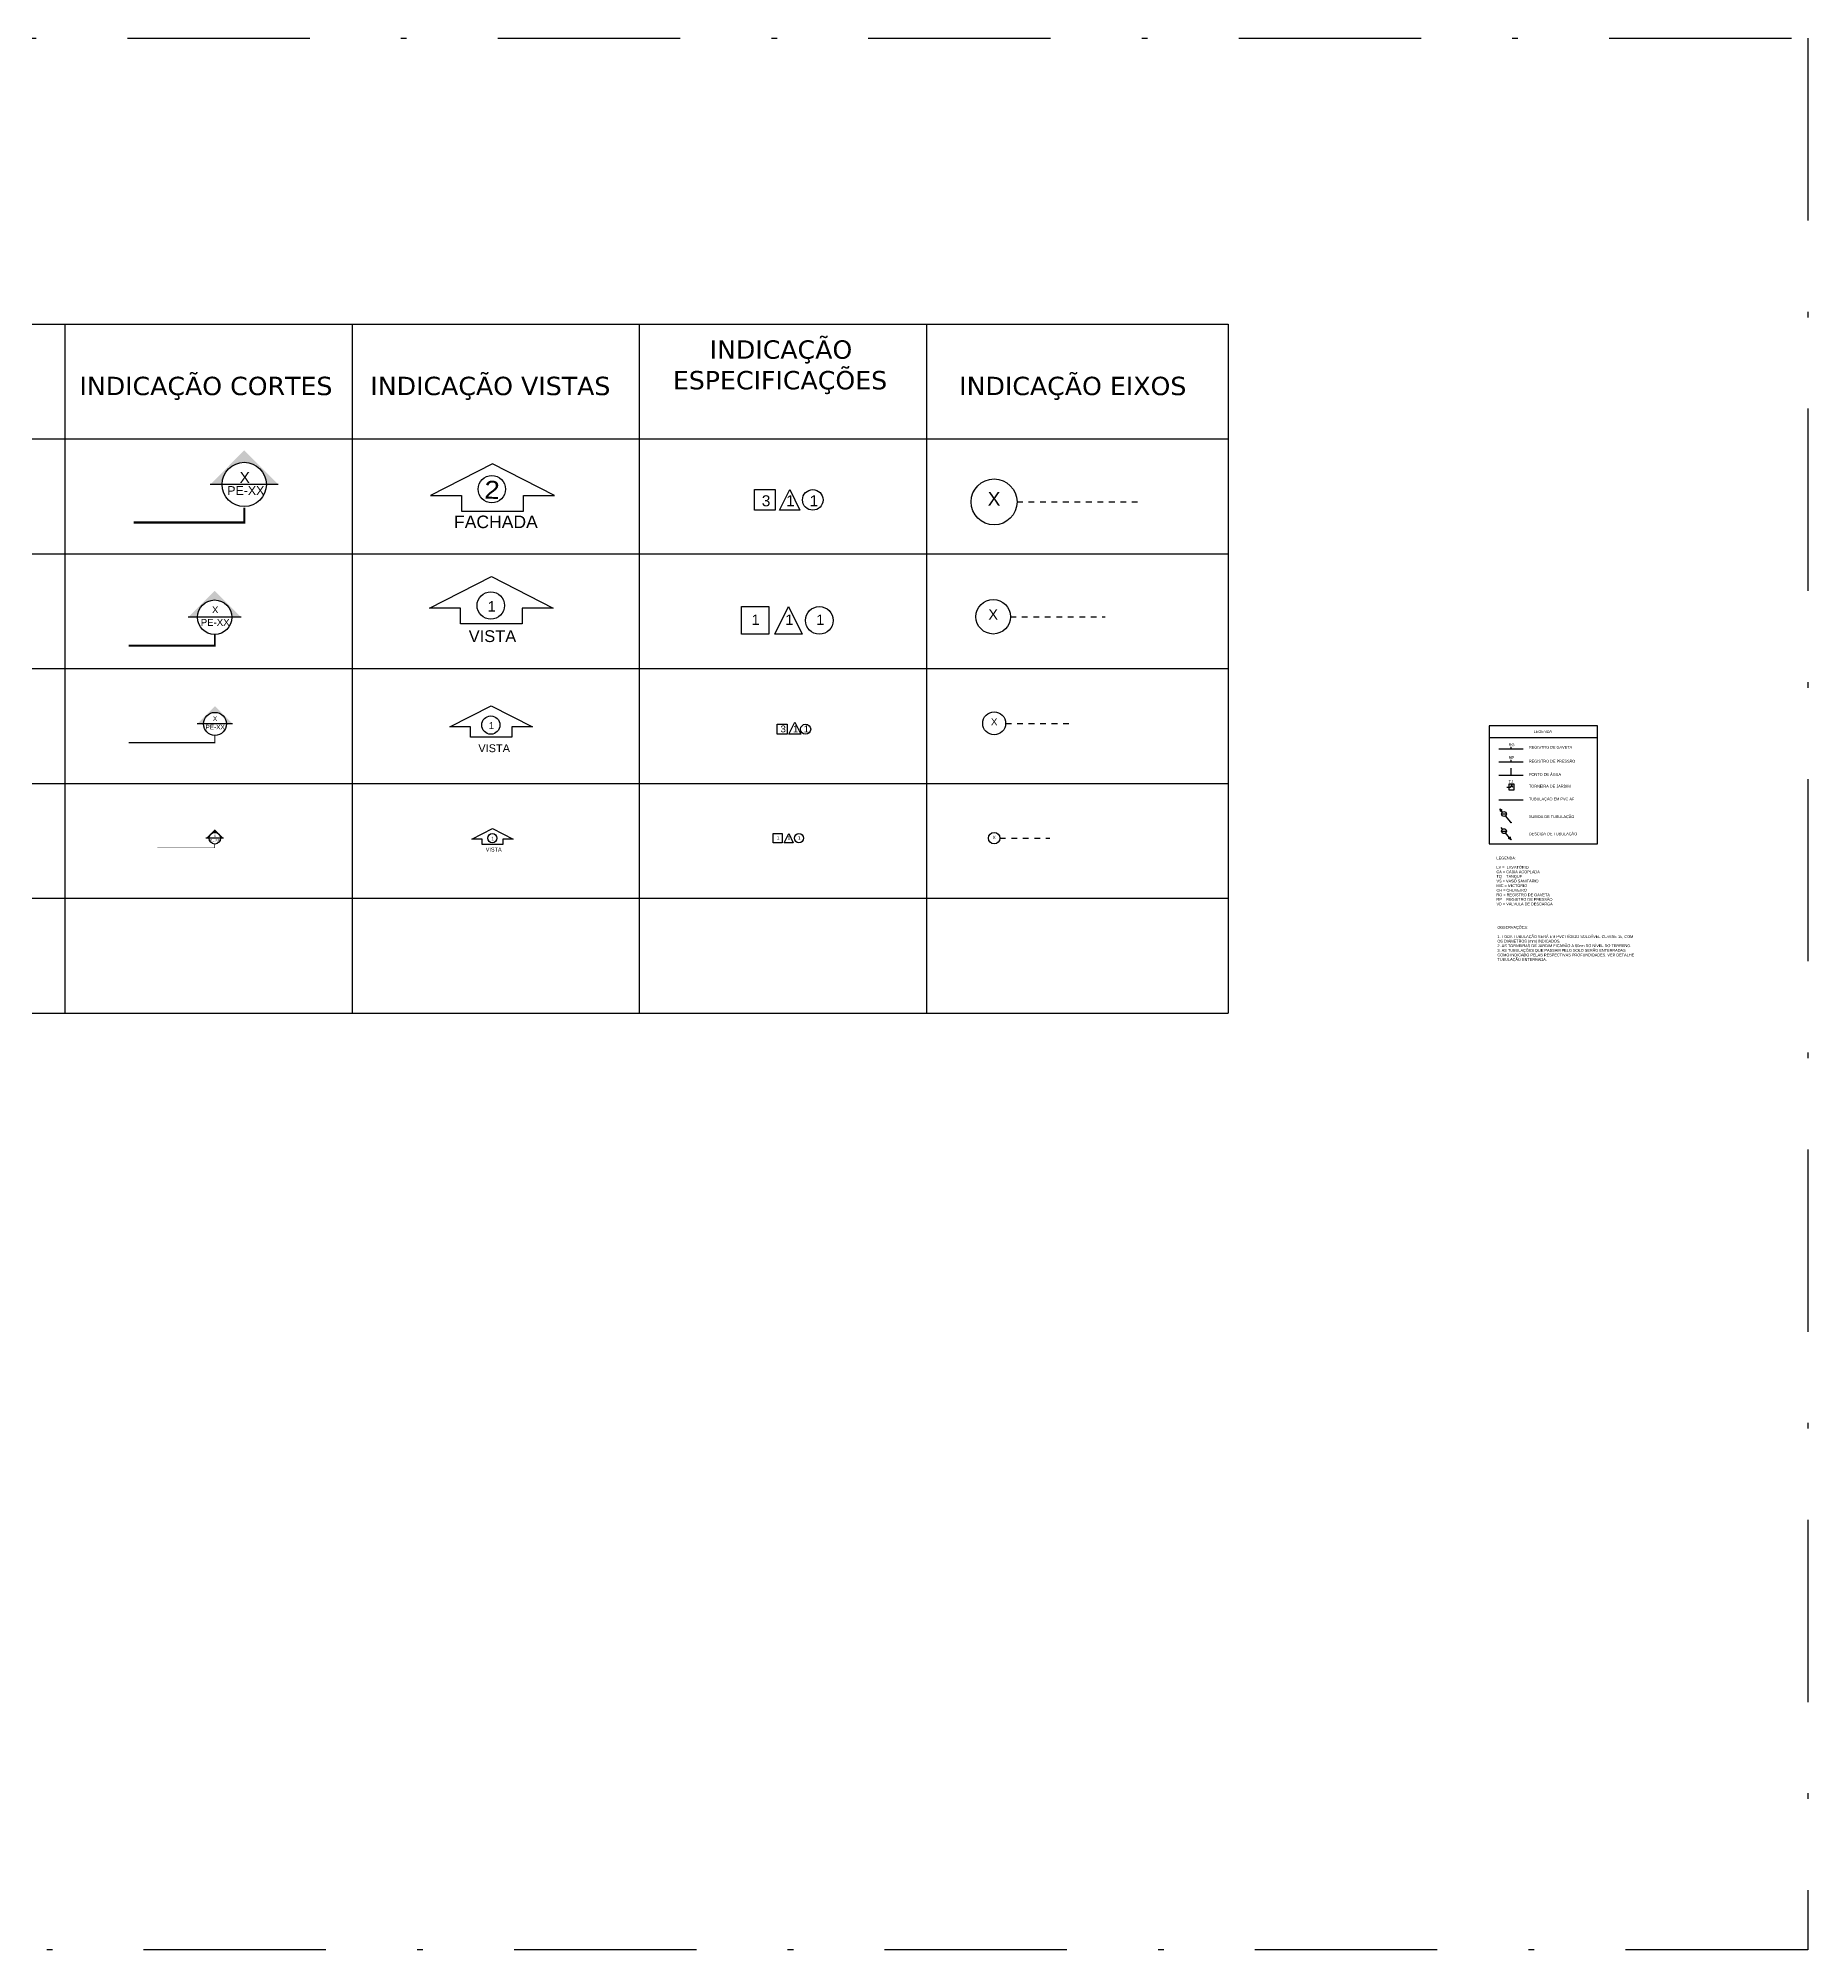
# Model space of a CAD drawing. Extents: x 55.5 to 142.8, y 175.3 to 208.6.
# Drawn here: x 112.01 to 142.82, y 175.29 to 208.58 of the extents above; entities that cross this region are included whole.
import ezdxf

# ---------------------------------------------------------------- set-up
doc = ezdxf.new("R2010")
doc.units = 0
doc.header["$LTSCALE"] = 0.005
for name, pattern in [('C5', [60, 50, -5, 0, -5]), ('CONTINU', [0]), ('DASHDOT', [25.4, 12.7, -6.35, 0, -6.35])]:
    doc.linetypes.add(name, pattern=pattern)
doc.layers.get('0').update_dxf_attribs({"linetype": 'CONTINUOUS'})
for name, color, linetype in [('AF', 5, 'CONTINUOUS'), ('ARQ-EXO-1_025', 251, 'C5'), ('ARQ-EXO-1_050', 251, 'C5'), ('ARQ-EXO-1_100', 251, 'C5'), ('ARQ-SMB-1_025', 1, 'CONTINUOUS'), ('ARQ-SMB-1_050', 1, 'CONTINUOUS'), ('ARQ-SMB-1_100', 1, 'CONTINUOUS'), ('ARQ-TXT', 2, 'CONTINUOUS'), ('ARQ-TXT-1_025', 2, 'CONTINUOUS'), ('ARQ-TXT-1_050', 2, 'CONTINUOUS'), ('ARQ-TXT-1_100', 2, 'CONTINUOUS'), ('INST', 1, 'CONTINUOUS'), ('T-AF', 7, 'CONTINUOUS')]:
    doc.layers.add(name, color=color, linetype=linetype)
doc.styles.add('A20', font='arial.ttf', dxfattribs={"height": 0.2})
doc.styles.add('A26', font='arial.ttf', dxfattribs={"height": 0.26})
doc.styles.add('ESC-50-A20', font='arial.ttf', dxfattribs={"height": 0.1})

# ---------------------------------------------------------------- blocks, each defined once
blk = doc.blocks.new('FNDE-Ind Corte-1_100')
blk.add_hatch(color=251).paths.add_polyline_path([(241.999, -2.386), (242.214, -2.386, -1), (243.014, -2.386), (243.229, -2.386), (242.614, -1.77)])
at = {"color": 251, "linetype": 'Continuous'}
blk.add_line((243.229, -2.386), (241.999, -2.386), dxfattribs=at)
blk.add_circle((242.614, -2.386), 0.4, dxfattribs=at)
blk = doc.blocks.new('FNDE-Ind Corte-1_025')
blk.add_hatch(color=251).paths.add_polyline_path([(242.46, -6.253), (242.514, -6.253, -1), (242.714, -6.253), (242.768, -6.253), (242.614, -6.099)])
at = {"color": 251, "linetype": 'Continuous'}
blk.add_line((242.768, -6.253), (242.46, -6.253), dxfattribs=at)
blk.add_circle((242.614, -6.253), 0.1, dxfattribs=at)
blk = doc.blocks.new('FNDE-Ind Corte-1_050')
blk.add_hatch(color=251).paths.add_polyline_path([(242.306, -4.253), (242.414, -4.253, -1), (242.814, -4.253), (242.922, -4.253), (242.614, -3.945)])
at = {"color": 251, "linetype": 'Continuous'}
blk.add_line((242.922, -4.253), (242.306, -4.253), dxfattribs=at)
blk.add_circle((242.614, -4.253), 0.2, dxfattribs=at)

msp = doc.modelspace()

# ---------------------------------------------------------------- hatches: boundary and pattern name
at = {"layer": 'T-AF'}
for points in [[(137.453, 195.16), (137.459, 195.121), (137.49, 195.147)], [(137.645, 194.63), (137.639, 194.669), (137.608, 194.643)]]:
    msp.add_hatch(color=5, dxfattribs=at).paths.add_polyline_path(points)

# ---------------------------------------------------------------- linework, layer by layer
at = {"color": 251}
for p, q in [((83.854, 203.604), (132.727, 203.604)), ((112.469, 203.604), (112.469, 191.604)), ((117.469, 203.604), (117.469, 191.604)), ((122.469, 203.604), (122.469, 191.604)), ((127.469, 203.604), (127.469, 191.604)), ((132.727, 203.604), (132.727, 191.604)), ((83.854, 201.604), (132.727, 201.604)), ((83.854, 201.604), (132.727, 201.604)), ((122.469, 201.651), (122.469, 191.604)), ((83.854, 199.604), (132.727, 199.604)), ((83.854, 197.604), (132.727, 197.604)), ((83.854, 195.604), (132.727, 195.604)), ((83.854, 193.604), (132.727, 193.604)), ((83.854, 191.604), (132.727, 191.604))]:
    msp.add_line(p, q, dxfattribs=at)
at = {"linetype": 'DASHDOT', "ltscale": 50}
msp.add_lwpolyline([(55.508, 208.582), (142.816, 208.582), (142.816, 175.293), (55.508, 175.293)], close=True, dxfattribs=at)
at = {"layer": 'AF', "linetype": 'Continuous'}
msp.add_line((137.438, 195.32), (137.86, 195.32), dxfattribs=at)
at = {"layer": 'ARQ-EXO-1_025', "ltscale": 0.05}
msp.add_line((128.75, 194.651), (129.619, 194.651), dxfattribs=at)
at = {"layer": 'ARQ-EXO-1_025', "linetype": 'CONTINU'}
msp.add_circle((128.65, 194.651), 0.1, dxfattribs=at)
at = {"layer": 'ARQ-EXO-1_050', "ltscale": 0.1}
msp.add_line((128.85, 196.651), (129.949, 196.651), dxfattribs=at)
at = {"layer": 'ARQ-EXO-1_050', "linetype": 'CONTINU'}
msp.add_circle((128.65, 196.651), 0.2, dxfattribs=at)
at = {"layer": 'ARQ-EXO-1_100', "ltscale": 0.2}
for p, q in [((129.048, 200.507), (131.245, 200.507)), ((128.933, 198.507), (130.581, 198.507))]:
    msp.add_line(p, q, dxfattribs=at)
at = {"layer": 'ARQ-EXO-1_100', "linetype": 'CONTINU'}
for centre, radius in [((128.648, 200.507), 0.4), ((128.633, 198.507), 0.3)]:
    msp.add_circle(centre, radius, dxfattribs=at)
at = {"layer": 'ARQ-SMB-1_025', "color": 251, "linetype": 'DASHDOT', "ltscale": 0.15}
msp.add_lwpolyline([(115.079, 194.551, 0.01, 0.01, 0), (115.079, 194.484, 0.01, 0.01, 0), (114.079, 194.484, 0, 0, 0)], format="xyseb", dxfattribs=at)
at = {"layer": 'ARQ-SMB-1_025'}
msp.add_lwpolyline([(124.799, 194.731), (124.959, 194.731), (124.959, 194.571), (124.799, 194.571)], close=True, dxfattribs=at)
msp.add_lwpolyline([(124.992, 194.571), (125.072, 194.731), (125.152, 194.571), (124.992, 194.571)], dxfattribs=at)
msp.add_circle((125.251, 194.651), 0.08, dxfattribs=at)
at = {"layer": 'ARQ-SMB-1_050', "color": 251, "linetype": 'DASHDOT', "ltscale": 0.3}
msp.add_lwpolyline([(115.079, 196.451, 0.02, 0.02, 0), (115.079, 196.316, 0.02, 0.02, 0), (113.579, 196.316, 0, 0, 0)], format="xyseb", dxfattribs=at)
at = {"layer": 'ARQ-SMB-1_100', "elevation": -2.835}
msp.add_lwpolyline([(120.455, 200.621), (120.994, 200.621), (119.916, 201.169), (118.838, 200.621), (119.377, 200.621), (119.377, 200.346), (120.455, 200.346), (120.455, 200.621)], dxfattribs=at)
at = {"layer": 'ARQ-SMB-1_100', "color": 251, "linetype": 'DASHDOT', "ltscale": 0.1}
msp.add_lwpolyline([(115.594, 200.409, 0.0385, 0.0385, 0), (115.594, 200.148, 0.0385, 0.0385, 0), (113.668, 200.148, 0, 0, 0)], format="xyseb", dxfattribs=at)
at = {"layer": 'ARQ-SMB-1_100'}
for points in [[(124.479, 200.721), (124.837, 200.721), (124.837, 200.363), (124.479, 200.363)], [(124.249, 198.684), (124.729, 198.684), (124.729, 198.204), (124.249, 198.204)], [(124.87, 196.636), (125.046, 196.636), (125.046, 196.46), (124.87, 196.46)]]:
    msp.add_lwpolyline(points, close=True, dxfattribs=at)
for points in [[(124.911, 200.363), (125.09, 200.721), (125.269, 200.363), (124.911, 200.363)], [(119.356, 198.657), (118.817, 198.657), (119.895, 199.206), (120.973, 198.657), (120.434, 198.657), (120.434, 198.383), (119.356, 198.383), (119.356, 198.657)], [(124.828, 198.204), (125.068, 198.684), (125.308, 198.204), (124.828, 198.204)], [(119.533, 196.591), (119.174, 196.591), (119.892, 196.956), (120.611, 196.591), (120.251, 196.591), (120.251, 196.408), (119.533, 196.408), (119.533, 196.591)], [(125.179, 196.669), (125.284, 196.46), (125.075, 196.46), (125.179, 196.669)], [(119.737, 194.636), (119.557, 194.636), (119.916, 194.818), (120.276, 194.636), (120.096, 194.636), (120.096, 194.544), (119.737, 194.544), (119.737, 194.636)]]:
    msp.add_lwpolyline(points, dxfattribs=at)
at = {"layer": 'ARQ-SMB-1_100', "color": 251, "linetype": 'DASHDOT', "ltscale": 0.6}
msp.add_lwpolyline([(115.079, 198.207, 0.03, 0.03, 0), (115.079, 198.004, 0.03, 0.03, 0), (113.579, 198.004, 0, 0, 0)], format="xyseb", dxfattribs=at)
at = {"layer": 'ARQ-SMB-1_100', "color": 2}
for centre, radius in [((119.904, 200.729), 0.239), ((119.885, 198.703), 0.239), ((119.886, 196.621), 0.159), ((119.913, 194.651), 0.0796)]:
    msp.add_circle(centre, radius, dxfattribs=at)
at = {"layer": 'ARQ-SMB-1_100'}
for centre, radius in [((125.492, 200.542), 0.179), ((125.606, 198.444), 0.24), ((125.367, 196.548), 0.088)]:
    msp.add_circle(centre, radius, dxfattribs=at)
at = {"layer": 'INST', "color": 2}
for p, q in [((139.154, 196.608), (137.269, 196.608)), ((137.269, 196.608), (137.269, 194.551)), ((139.154, 194.551), (139.154, 196.608)), ((139.154, 196.401), (137.269, 196.401)), ((137.269, 194.551), (139.154, 194.551))]:
    msp.add_line(p, q, dxfattribs=at)
at = {"layer": 'INST', "color": 6, "linetype": 'Continuous'}
for p, q in [((137.438, 196.208), (137.86, 196.208)), ((137.438, 195.983), (137.86, 195.983)), ((137.438, 195.746), (137.86, 195.746)), ((137.649, 195.746), (137.649, 195.87))]:
    msp.add_line(p, q, dxfattribs=at)
at = {"layer": 'INST', "color": 4, "linetype": 'Continuous'}
for p, q in [((137.649, 196.232), (137.638, 196.232)), ((137.638, 196.232), (137.659, 196.232)), ((137.649, 196.217), (137.649, 196.232)), ((137.638, 196.007), (137.659, 196.007)), ((137.649, 196.007), (137.638, 196.007)), ((137.649, 195.992), (137.649, 196.007)), ((137.654, 195.573), (137.646, 195.573)), ((137.646, 195.573), (137.659, 195.573)), ((137.659, 195.555), (137.659, 195.573)), ((137.672, 195.573), (137.659, 195.573)), ((137.663, 195.573), (137.672, 195.573))]:
    msp.add_line(p, q, dxfattribs=at)
at = {"layer": 'INST', "color": 5, "linetype": 'Continuous'}
msp.add_line((137.637, 195.533), (137.579, 195.533), dxfattribs=at)
at = {"layer": 'INST', "color": 1, "linetype": 'Continuous', "const_width": 0.0118, "flags": 128}
for points in [[(137.643, 196.208, 1), (137.655, 196.208, 1)], [(137.643, 195.983, 1), (137.655, 195.983, 1)]]:
    msp.add_lwpolyline(points, format="xyb", close=True, dxfattribs=at)
at = {"layer": 'INST', "color": 3, "linetype": 'Continuous', "flags": 128}
msp.add_lwpolyline([(137.61, 195.496), (137.704, 195.496), (137.704, 195.59), (137.61, 195.59)], close=True, dxfattribs=at)
at = {"layer": 'INST', "color": 5, "linetype": 'Continuous'}
msp.add_arc((137.659, 195.533), 0.0224, 0, 180, dxfattribs=at)
at = {"layer": 'T-AF', "color": 5}
for p, q in [((137.453, 195.16), (137.49, 195.147)), ((137.453, 195.16), (137.459, 195.121)), ((137.459, 195.121), (137.49, 195.147)), ((137.498, 195.105), (137.475, 195.134)), ((137.498, 194.806), (137.475, 194.835)), ((137.484, 195.073), (137.568, 195.073)), ((137.484, 194.774), (137.568, 194.774)), ((137.645, 194.929), (137.553, 195.041)), ((137.645, 194.63), (137.553, 194.742)), ((137.639, 194.669), (137.608, 194.643)), ((137.645, 194.63), (137.608, 194.643)), ((137.645, 194.63), (137.639, 194.669))]:
    msp.add_line(p, q, dxfattribs=at)
for centre, radius in [((137.526, 195.073), 0.0422), ((137.526, 194.774), 0.0422), ((137.648, 194.925), 0.00506), ((137.648, 194.626), 0.00506)]:
    msp.add_circle(centre, radius, dxfattribs=at)

# ---------------------------------------------------------------- block references
at = {"layer": 'ARQ-SMB-1_025'}
msp.add_blockref('FNDE-Ind Corte-1_025', (-127.534, 200.903), dxfattribs=at)
at = {"layer": 'ARQ-SMB-1_050'}
msp.add_blockref('FNDE-Ind Corte-1_050', (-127.532, 200.895), dxfattribs=at)
at = {"layer": 'ARQ-SMB-1_100'}
for p, xscale, yscale, zscale in [((-117.931, 203.109), 0.9625343025600117, 0.9625343025600117, 0.9625343025600117), ((-66.883, 200.289), 0.75, 0.75, 0.75)]:
    msp.add_blockref('FNDE-Ind Corte-1_100', p, dxfattribs=dict(at, xscale=xscale, yscale=yscale, zscale=zscale))

# ---------------------------------------------------------------- texts
at = {"layer": 'ARQ-SMB-1_100', "color": 2, "style": 'A26', "text_generation_flag": 6, "width": 1.1}
msp.add_text('2', height=0.312, rotation=177.9157, dxfattribs=at).set_placement((119.769, 200.567))
at = {"layer": 'ARQ-TXT', "char_height": 0.32, "attachment_point": 1, "style": 'ESC-50-A20'}
for s, width, insert in [('\\pi1.2261;{\\fVerdana|b0|i0|c0|p34;INDICAÇÃO \\P\\pi0.58677;ESPECIFICAÇÕES}', 5, (122.469, 203.321)), ('{\\fVerdana|b0|i0|c0|p34;INDICAÇÃO CORTES}', 16.94727, (112.723, 202.687)), ('\\pi0.31921;{\\fVerdana|b0|i0|c0|p34;INDICAÇÃO VISTAS}', 5, (117.469, 202.687)), ('\\pi0.57205;{\\fVerdana|b0|i0|c0|p34;INDICAÇÃO EIXOS}', 5.25811, (127.469, 202.687))]:
    msp.add_mtext_dynamic_manual_height_columns(s, width=width, gutter_width=0.5, heights=[0], dxfattribs=dict(at, insert=insert))
at = {"layer": 'ARQ-TXT-1_025', "attachment_point": 1}
for s, insert, char_height, width, style in [('{\\fArial|b0|i0|c0|p34;\\C4;LEGENDA}', (138.042, 196.532), 0.048, 2.44985, 'ESC-50-A20'), ('{\\fArial|b0|i0|c0|p34;\\C4;RG}', (137.609, 196.302), 0.048, 2.44985, 'ESC-50-A20'), ('{\\fArial|b0|i0|c0|p34;\\C4;RP}', (137.609, 196.08), 0.048, 2.44985, 'ESC-50-A20'), ('{\\fArial|b0|i0|c0|p34;\\C4;REGISTRO DE GAVETA}', (137.961, 196.259), 0.048, 2.44985, 'ESC-50-A20'), ('{\\fArial|b0|i0|c0|p34;\\C4;REGISTRO DE PRESSÃO}', (137.961, 196.016), 0.048, 2.44985, 'ESC-50-A20'), ('{\\fArial|b0|i0|c0|p34;\\C4;PONTO DE ÁGUA}', (137.961, 195.785), 0.048, 2.44985, 'ESC-50-A20'), ('{\\fArial|b0|i0|c0|p34;\\C4;TJ}', (137.609, 195.662), 0.048, 2.44985, 'ESC-50-A20'), ('{\\fArial|b0|i0|c0|p34;\\C4;TORNEIRA DE JARDIM}', (137.961, 195.581), 0.048, 2.44985, 'ESC-50-A20'), ('{\\fArial|b0|i0|c0|p34;\\C4;TUBULAÇÃO EM PVC AF}', (137.961, 195.358), 0.048, 2.44985, 'ESC-50-A20'), ('{\\fArial|b0|i0|c0|p34;\\C4;SUBIDA DE TUBULAÇÃO }', (137.961, 195.051), 0.048, 2.44985, 'ESC-50-A20'), ('{\\fArial|b0|i0|c0|p34;\\C4;DESCIDA DE TUBULAÇÃO }', (137.961, 194.75), 0.048, 2.44985, 'ESC-50-A20'), ('PE-XX', (114.998, 194.639), 0.04, 2.13204, 'ESC-50-A20'), ('X', (115.063, 194.712), 0.04, 2.13204, 'ESC-50-A20'), ('1', (124.864, 194.685), 0.06, 0.04313, 'A20'), ('1', (125.053, 194.685), 0.06, 0.04313, 'A20'), ('1', (125.233, 194.685), 0.06, 0.04313, 'A20'), ('X', (128.622, 194.695), 0.06, 0.04313, 'A20'), ('{\\fArial|b0|i0|c0|p34;\\C4;LEGENDA:\\P}\\P{\\fArial|b0|i0|c0|p34;LV =  LAVATÓRIO \\PCA = CAIXA ACOPLADA\\PTQ = TANQUE\\PVS = VASO SANITÁRIO\\PMIC = MICTÓRIO\\PCH = CHUVEIRO\\PRG = REGISTRO DE GAVETA\\PRP = REGISTRO DE PRESSÃO\\PVD = VÁLVULA DE DESCARGA}', (137.396, 194.329), 0.048, 2.44985, 'ESC-50-A20'), ('{\\C4;OBSERVAÇÕES:\\P}\\P1. TODA TUBULAÇÃO SERÁ EM PVC RÍGIDO SOLDÁVEL CLASSE 15, COM OS DIÂMETROS (mm) INDICADOS.\\P2. AS TORNEIRAS DE JARDIM FICARÃO A 50cm DO NÍVEL DO TERRENO.\\P3. AS TUBULAÇÕES QUE PASSAM PELO SOLO SERÃO ENTERRADAS COMO INDICADO PELAS RESPECTIVAS PROFUNDIDADES. VER DETALHE TUBULAÇÃO ENTERRADA.', (137.412, 193.122), 0.048, 2.44985, 'ESC-50-A20')]:
    msp.add_mtext(s, dxfattribs=dict(at, insert=insert, char_height=char_height, width=width, style=style))
at = {"layer": 'ARQ-TXT-1_050', "style": 'ESC-50-A20'}
msp.add_text('FACHADA', height=0.2185, dxfattribs=at).set_placement((119.245, 200.051, -2.835))
at = {"layer": 'ARQ-TXT-1_050', "attachment_point": 1}
for s, insert, char_height, width, style in [('1', (119.832, 198.779), 0.18, 0.12938, 'A20'), ('X', (115.047, 196.774), 0.08, 4.26409, 'ESC-50-A20'), ('PE-XX', (114.918, 196.626), 0.08, 4.26409, 'ESC-50-A20'), ('1', (119.85, 196.672), 0.12, 0.08625, 'A20'), ('3', (124.93, 196.614), 0.12, 0.08625, 'A20'), ('1', (125.146, 196.614), 0.12, 0.08625, 'A20'), ('1', (125.332, 196.614), 0.12, 0.08625, 'A20'), ('X', (128.594, 196.738), 0.12, 0.08625, 'A20'), ('1', (119.895, 194.676), 0.06, 0.04313, 'A20')]:
    msp.add_mtext(s, dxfattribs=dict(at, insert=insert, char_height=char_height, width=width, style=style))
at = {"layer": 'ARQ-TXT-1_050', "attachment_point": 1, "style": 'ESC-50-A20'}
for s, insert, char_height in [('\\pi0.78181;VISTA     ', (118.719, 198.272), 0.2048), ('\\pi0.91946;VISTA     ', (118.749, 196.286), 0.13653), ('\\pi1.0571;VISTA     ', (118.741, 194.487), 0.06827)]:
    msp.add_mtext_dynamic_manual_height_columns(s, width=2.38952, gutter_width=1, heights=[0], dxfattribs=dict(at, insert=insert, char_height=char_height))
at = {"layer": 'ARQ-TXT-1_100', "attachment_point": 1}
for s, insert, char_height, width, style in [('PE-XX', (115.297, 200.782), 0.154, 6.56693, 'ESC-50-A20'), ('X', (115.512, 201.029), 0.193, 8.20866, 'ESC-50-A20'), ('3', (124.604, 200.623), 0.192, 0.138, 'A20'), ('1', (125.026, 200.623), 0.192, 0.138, 'A20'), ('1', (125.437, 200.623), 0.192, 0.138, 'A20'), ('X', (128.536, 200.681), 0.24, 0.1725, 'A20'), ('PE-XX', (114.835, 198.469), 0.12, 6.39613, 'ESC-50-A20'), ('X', (115.031, 198.69), 0.12, 6.39613, 'ESC-50-A20'), ('1', (124.426, 198.546), 0.18, 0.12938, 'A20'), ('1', (125.014, 198.546), 0.18, 0.12938, 'A20'), ('1', (125.552, 198.546), 0.18, 0.12938, 'A20'), ('X', (128.549, 198.637), 0.18, 0.12938, 'A20')]:
    msp.add_mtext(s, dxfattribs=dict(at, insert=insert, char_height=char_height, width=width, style=style))

doc.saveas('drawing.dxf')
